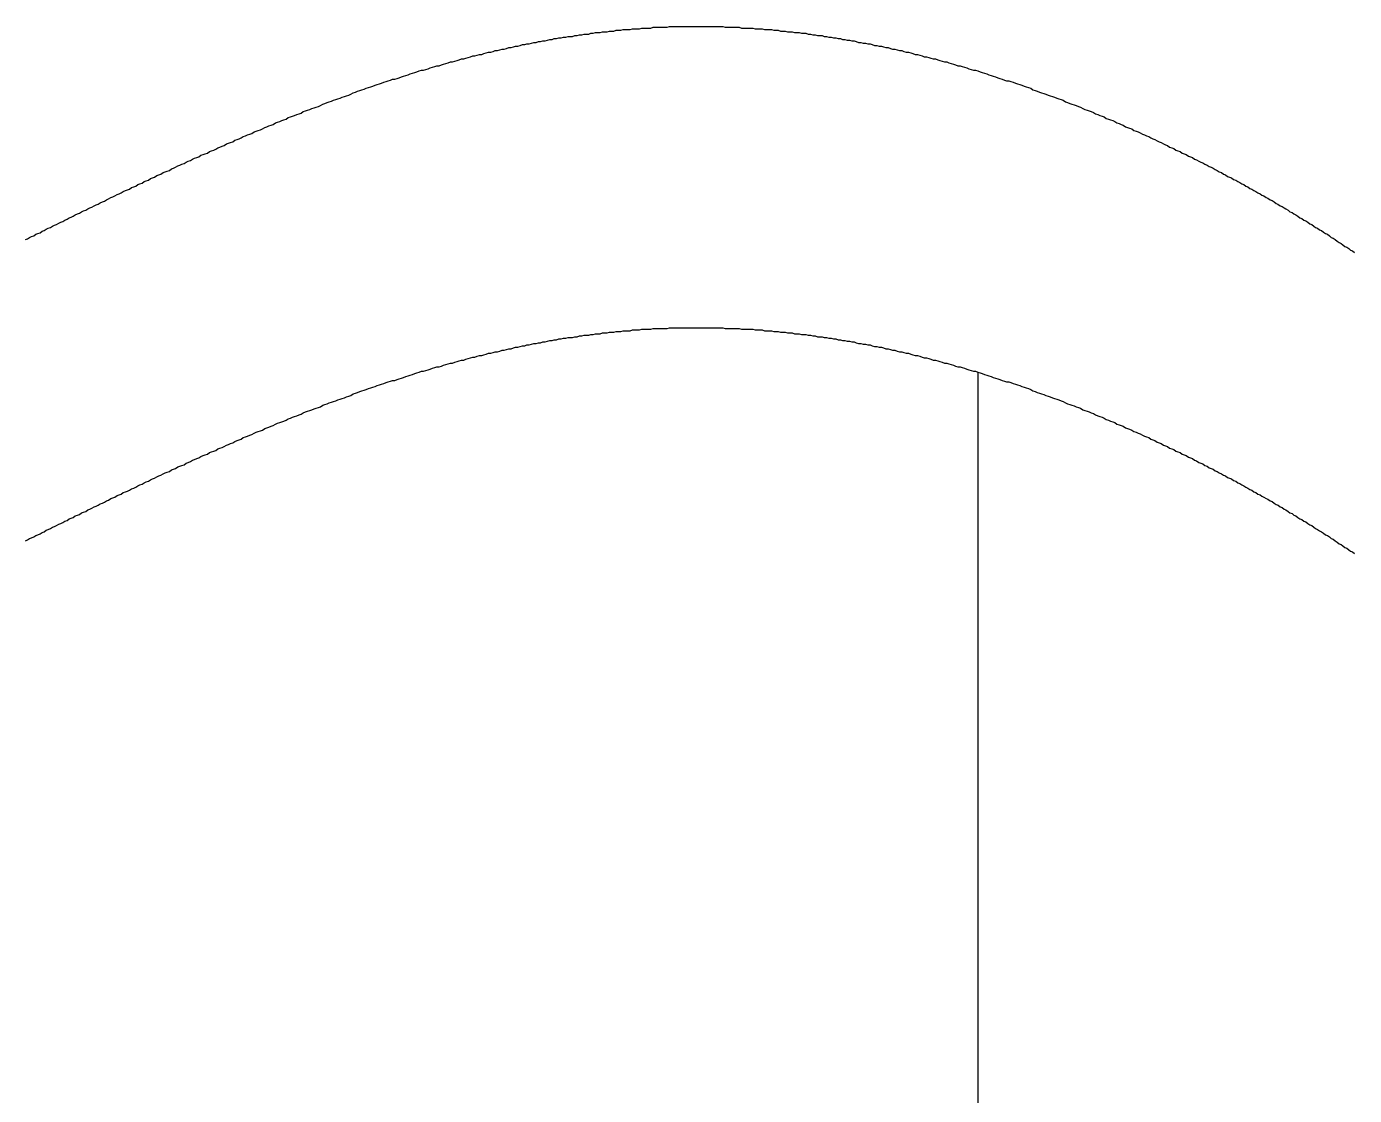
# Model space of a CAD drawing. Extents: x 41.8 to 100, y 120 to 187.8.
# Drawn here: x 45.688 to 47.452, y 161.691 to 163.111 of the extents above; entities that cross this region are included whole.
import ezdxf

# ---------------------------------------------------------------- set-up
doc = ezdxf.new("R2010")
doc.units = 0
doc.layers.get('0').update_dxf_attribs({"linetype": 'CONTINUOUS'})

msp = doc.modelspace()

# ---------------------------------------------------------------- linework, layer by layer
at = {"color": 7, "linetype": 'CONTINUOUS'}
msp.add_line((46.9521, 157.0376), (46.9521, 162.6515), dxfattribs=at)
at = {"color": 3}
for points in [[(45.6867, 162.828, 0), (45.6894, 162.829, 0), (45.6922, 162.831, 0), (45.6949, 162.832, 0), (45.6977, 162.833, 0), (45.7004, 162.835, 0), (45.7032, 162.836, 0), (45.706, 162.837, 0), (45.7087, 162.839, 0), (45.7115, 162.84, 0), (45.7142, 162.842, 0), (45.717, 162.843, 0), (45.7198, 162.844, 0), (45.7225, 162.846, 0), (45.7253, 162.847, 0), (45.728, 162.848, 0), (45.7308, 162.85, 0), (45.7336, 162.851, 0), (45.7363, 162.852, 0), (45.7391, 162.854, 0), (45.7419, 162.855, 0), (45.7446, 162.857, 0), (45.7474, 162.858, 0), (45.7501, 162.859, 0), (45.7529, 162.861, 0), (45.7557, 162.862, 0), (45.7584, 162.863, 0), (45.7612, 162.865, 0), (45.764, 162.866, 0), (45.7667, 162.867, 0), (45.7695, 162.869, 0), (45.7723, 162.87, 0), (45.775, 162.871, 0), (45.7778, 162.873, 0), (45.7806, 162.874, 0), (45.7833, 162.875, 0), (45.7861, 162.877, 0), (45.7889, 162.878, 0), (45.7917, 162.879, 0), (45.7944, 162.881, 0), (45.7972, 162.882, 0), (45.8, 162.884, 0), (45.8027, 162.885, 0), (45.8055, 162.886, 0), (45.8083, 162.888, 0), (45.8111, 162.889, 0), (45.8138, 162.89, 0), (45.8166, 162.892, 0), (45.8194, 162.893, 0), (45.8222, 162.894, 0), (45.8249, 162.895, 0), (45.8277, 162.897, 0), (45.8305, 162.898, 0), (45.8333, 162.899, 0), (45.8361, 162.901, 0), (45.8388, 162.902, 0), (45.8416, 162.903, 0), (45.8444, 162.905, 0), (45.8472, 162.906, 0), (45.85, 162.907, 0), (45.8528, 162.909, 0), (45.8555, 162.91, 0), (45.8583, 162.911, 0), (45.8611, 162.913, 0), (45.8639, 162.914, 0), (45.8667, 162.915, 0), (45.8695, 162.917, 0), (45.8723, 162.918, 0), (45.8751, 162.919, 0), (45.8779, 162.92, 0), (45.8806, 162.922, 0), (45.8834, 162.923, 0), (45.8862, 162.924, 0), (45.889, 162.926, 0), (45.8918, 162.927, 0), (45.8946, 162.928, 0), (45.8974, 162.929, 0), (45.9002, 162.931, 0), (45.903, 162.932, 0), (45.9058, 162.933, 0), (45.9086, 162.935, 0), (45.9114, 162.936, 0), (45.9142, 162.937, 0), (45.917, 162.938, 0), (45.9198, 162.94, 0), (45.9226, 162.941, 0), (45.9254, 162.942, 0), (45.9283, 162.943, 0), (45.9311, 162.945, 0), (45.9339, 162.946, 0), (45.9367, 162.947, 0), (45.9395, 162.948, 0), (45.9423, 162.95, 0), (45.9451, 162.951, 0), (45.9479, 162.952, 0), (45.9508, 162.953, 0), (45.9536, 162.955, 0), (45.9564, 162.956, 0), (45.9592, 162.957, 0), (45.962, 162.958, 0), (45.9648, 162.96, 0), (45.9677, 162.961, 0), (45.9705, 162.962, 0), (45.9733, 162.963, 0), (45.9761, 162.965, 0), (45.979, 162.966, 0), (45.9818, 162.967, 0), (45.9846, 162.968, 0), (45.9875, 162.969, 0), (45.9903, 162.971, 0), (45.9931, 162.972, 0), (45.996, 162.973, 0), (45.9988, 162.974, 0), (46.0016, 162.975, 0), (46.0045, 162.977, 0), (46.0073, 162.978, 0), (46.0102, 162.979, 0), (46.013, 162.98, 0), (46.0158, 162.981, 0), (46.0187, 162.983, 0), (46.0215, 162.984, 0), (46.0244, 162.985, 0), (46.0272, 162.986, 0), (46.0301, 162.987, 0), (46.0329, 162.988, 0), (46.0358, 162.99, 0), (46.0386, 162.991, 0), (46.0415, 162.992, 0), (46.0443, 162.993, 0), (46.0472, 162.994, 0), (46.0501, 162.995, 0), (46.0529, 162.996, 0), (46.0558, 162.998, 0), (46.0586, 162.999, 0), (46.0615, 163, 0), (46.0644, 163.001, 0), (46.0672, 163.002, 0), (46.0701, 163.003, 0), (46.073, 163.004, 0), (46.0759, 163.005, 0), (46.0787, 163.006, 0), (46.0816, 163.008, 0), (46.0845, 163.009, 0), (46.0874, 163.01, 0), (46.0902, 163.011, 0), (46.0931, 163.012, 0), (46.096, 163.013, 0), (46.0989, 163.014, 0), (46.1018, 163.015, 0), (46.1047, 163.016, 0), (46.1076, 163.017, 0), (46.1104, 163.018, 0), (46.1133, 163.019, 0), (46.1162, 163.02, 0), (46.1191, 163.021, 0), (46.122, 163.023, 0), (46.1249, 163.024, 0), (46.1278, 163.025, 0), (46.1307, 163.026, 0), (46.1336, 163.027, 0), (46.1365, 163.028, 0), (46.1394, 163.029, 0), (46.1423, 163.03, 0), (46.1453, 163.031, 0), (46.1482, 163.032, 0), (46.1511, 163.033, 0), (46.154, 163.034, 0), (46.1569, 163.035, 0), (46.1598, 163.036, 0), (46.1627, 163.037, 0), (46.1657, 163.038, 0), (46.1686, 163.039, 0), (46.1715, 163.04, 0), (46.1744, 163.041, 0), (46.1774, 163.041, 0), (46.1803, 163.042, 0), (46.1832, 163.043, 0), (46.1862, 163.044, 0), (46.1891, 163.045, 0), (46.192, 163.046, 0), (46.195, 163.047, 0), (46.1979, 163.048, 0), (46.2008, 163.049, 0), (46.2038, 163.05, 0), (46.2067, 163.051, 0), (46.2097, 163.052, 0), (46.2126, 163.053, 0), (46.2156, 163.053, 0), (46.2185, 163.054, 0), (46.2215, 163.055, 0), (46.2244, 163.056, 0), (46.2274, 163.057, 0), (46.2303, 163.058, 0), (46.2333, 163.059, 0), (46.2362, 163.059, 0), (46.2392, 163.06, 0), (46.2422, 163.061, 0), (46.2451, 163.062, 0), (46.2481, 163.063, 0), (46.2511, 163.064, 0), (46.254, 163.064, 0), (46.257, 163.065, 0), (46.26, 163.066, 0), (46.263, 163.067, 0), (46.2659, 163.068, 0), (46.2689, 163.068, 0), (46.2719, 163.069, 0), (46.2749, 163.07, 0), (46.2778, 163.071, 0), (46.2808, 163.072, 0), (46.2838, 163.072, 0), (46.2868, 163.073, 0), (46.2898, 163.074, 0), (46.2928, 163.074, 0), (46.2958, 163.075, 0), (46.2988, 163.076, 0), (46.3018, 163.077, 0), (46.3048, 163.077, 0), (46.3078, 163.078, 0), (46.3108, 163.079, 0), (46.3138, 163.079, 0), (46.3168, 163.08, 0), (46.3198, 163.081, 0), (46.3228, 163.081, 0), (46.3258, 163.082, 0), (46.3288, 163.083, 0), (46.3318, 163.083, 0), (46.3348, 163.084, 0), (46.3378, 163.085, 0), (46.3408, 163.085, 0), (46.3438, 163.086, 0), (46.3469, 163.087, 0), (46.3499, 163.087, 0), (46.3529, 163.088, 0), (46.3559, 163.088, 0), (46.3589, 163.089, 0), (46.362, 163.09, 0), (46.365, 163.09, 0), (46.368, 163.091, 0), (46.371, 163.091, 0), (46.3741, 163.092, 0), (46.3771, 163.092, 0), (46.3801, 163.093, 0), (46.3832, 163.094, 0), (46.3862, 163.094, 0), (46.3892, 163.095, 0), (46.3923, 163.095, 0), (46.3953, 163.096, 0), (46.3983, 163.096, 0), (46.4014, 163.097, 0), (46.4044, 163.097, 0), (46.4075, 163.098, 0), (46.4105, 163.098, 0), (46.4135, 163.098, 0), (46.4166, 163.099, 0), (46.4196, 163.099, 0), (46.4227, 163.1, 0), (46.4257, 163.1, 0), (46.4288, 163.101, 0), (46.4318, 163.101, 0), (46.4349, 163.101, 0), (46.4379, 163.102, 0), (46.441, 163.102, 0), (46.4441, 163.103, 0), (46.4471, 163.103, 0), (46.4502, 163.103, 0), (46.4532, 163.104, 0), (46.4563, 163.104, 0), (46.4593, 163.104, 0), (46.4624, 163.105, 0), (46.4655, 163.105, 0), (46.4685, 163.105, 0), (46.4716, 163.106, 0), (46.4747, 163.106, 0), (46.4777, 163.106, 0), (46.4808, 163.107, 0), (46.4839, 163.107, 0), (46.4869, 163.107, 0), (46.49, 163.107, 0), (46.4931, 163.108, 0), (46.4961, 163.108, 0), (46.4992, 163.108, 0), (46.5023, 163.108, 0), (46.5054, 163.109, 0), (46.5084, 163.109, 0), (46.5115, 163.109, 0), (46.5146, 163.109, 0), (46.5176, 163.109, 0), (46.5207, 163.11, 0), (46.5238, 163.11, 0), (46.5269, 163.11, 0), (46.5299, 163.11, 0), (46.533, 163.11, 0), (46.5361, 163.11, 0), (46.5392, 163.11, 0), (46.5423, 163.111, 0), (46.5453, 163.111, 0), (46.5484, 163.111, 0), (46.5515, 163.111, 0), (46.5546, 163.111, 0), (46.5576, 163.111, 0), (46.5607, 163.111, 0), (46.5638, 163.111, 0), (46.5669, 163.111, 0), (46.57, 163.111, 0), (46.573, 163.111, 0), (46.5761, 163.111, 0), (46.5792, 163.111, 0), (46.5823, 163.111, 0), (46.5854, 163.111, 0), (46.5884, 163.111, 0), (46.5915, 163.111, 0), (46.5946, 163.111, 0), (46.5977, 163.111, 0), (46.6008, 163.111, 0), (46.6038, 163.111, 0), (46.6069, 163.111, 0), (46.61, 163.111, 0), (46.6131, 163.111, 0), (46.6161, 163.11, 0), (46.6192, 163.11, 0), (46.6223, 163.11, 0), (46.6254, 163.11, 0), (46.6285, 163.11, 0), (46.6315, 163.11, 0), (46.6346, 163.11, 0), (46.6377, 163.109, 0), (46.6408, 163.109, 0), (46.6438, 163.109, 0), (46.6469, 163.109, 0), (46.65, 163.109, 0), (46.653, 163.109, 0), (46.6561, 163.108, 0), (46.6592, 163.108, 0), (46.6623, 163.108, 0), (46.6653, 163.108, 0), (46.6684, 163.107, 0), (46.6715, 163.107, 0), (46.6745, 163.107, 0), (46.6776, 163.107, 0), (46.6807, 163.106, 0), (46.6837, 163.106, 0), (46.6868, 163.106, 0), (46.6899, 163.105, 0), (46.6929, 163.105, 0), (46.696, 163.105, 0), (46.6991, 163.104, 0), (46.7021, 163.104, 0), (46.7052, 163.104, 0), (46.7082, 163.103, 0), (46.7113, 163.103, 0), (46.7144, 163.103, 0), (46.7174, 163.102, 0), (46.7205, 163.102, 0), (46.7235, 163.102, 0), (46.7266, 163.101, 0), (46.7296, 163.101, 0), (46.7327, 163.1, 0), (46.7357, 163.1, 0), (46.7388, 163.099, 0), (46.7418, 163.099, 0), (46.7449, 163.099, 0), (46.7479, 163.098, 0), (46.751, 163.098, 0), (46.754, 163.097, 0), (46.757, 163.097, 0), (46.7601, 163.096, 0), (46.7631, 163.096, 0), (46.7662, 163.095, 0), (46.7692, 163.095, 0), (46.7722, 163.094, 0), (46.7753, 163.094, 0), (46.7783, 163.093, 0), (46.7813, 163.093, 0), (46.7844, 163.092, 0), (46.7874, 163.092, 0), (46.7904, 163.091, 0), (46.7935, 163.09, 0), (46.7965, 163.09, 0), (46.7995, 163.089, 0), (46.8025, 163.089, 0), (46.8056, 163.088, 0), (46.8086, 163.088, 0), (46.8116, 163.087, 0), (46.8146, 163.086, 0), (46.8176, 163.086, 0), (46.8207, 163.085, 0), (46.8237, 163.085, 0), (46.8267, 163.084, 0), (46.8297, 163.083, 0), (46.8327, 163.083, 0), (46.8357, 163.082, 0), (46.8387, 163.081, 0), (46.8417, 163.081, 0), (46.8447, 163.08, 0), (46.8477, 163.079, 0), (46.8507, 163.079, 0), (46.8537, 163.078, 0), (46.8567, 163.077, 0), (46.8597, 163.077, 0), (46.8627, 163.076, 0), (46.8657, 163.075, 0), (46.8687, 163.074, 0), (46.8717, 163.074, 0), (46.8747, 163.073, 0), (46.8777, 163.072, 0), (46.8807, 163.071, 0), (46.8837, 163.071, 0), (46.8866, 163.07, 0), (46.8896, 163.069, 0), (46.8926, 163.068, 0), (46.8956, 163.068, 0), (46.8986, 163.067, 0), (46.9015, 163.066, 0), (46.9045, 163.065, 0), (46.9075, 163.064, 0), (46.9105, 163.064, 0), (46.9134, 163.063, 0), (46.9164, 163.062, 0), (46.9194, 163.061, 0), (46.9223, 163.06, 0), (46.9253, 163.059, 0), (46.9282, 163.059, 0), (46.9312, 163.058, 0), (46.9342, 163.057, 0), (46.9371, 163.056, 0), (46.9401, 163.055, 0), (46.943, 163.054, 0), (46.946, 163.053, 0), (46.9489, 163.053, 0), (46.9519, 163.052, 0), (46.9548, 163.051, 0), (46.9578, 163.05, 0), (46.9607, 163.049, 0), (46.9636, 163.048, 0), (46.9666, 163.047, 0), (46.9695, 163.046, 0), (46.9724, 163.045, 0), (46.9754, 163.044, 0), (46.9783, 163.043, 0), (46.9812, 163.042, 0), (46.9842, 163.041, 0), (46.9871, 163.04, 0), (46.99, 163.039, 0), (46.9929, 163.039, 0), (46.9959, 163.038, 0), (46.9988, 163.037, 0), (47.0017, 163.036, 0), (47.0046, 163.035, 0), (47.0075, 163.034, 0), (47.0104, 163.033, 0), (47.0133, 163.032, 0), (47.0162, 163.031, 0), (47.0191, 163.03, 0), (47.0221, 163.029, 0), (47.025, 163.027, 0), (47.0279, 163.026, 0), (47.0307, 163.025, 0), (47.0336, 163.024, 0), (47.0365, 163.023, 0), (47.0394, 163.022, 0), (47.0423, 163.021, 0), (47.0452, 163.02, 0), (47.0481, 163.019, 0), (47.051, 163.018, 0), (47.0539, 163.017, 0), (47.0567, 163.016, 0), (47.0596, 163.015, 0), (47.0625, 163.014, 0), (47.0654, 163.013, 0), (47.0682, 163.011, 0), (47.0711, 163.01, 0), (47.074, 163.009, 0), (47.0769, 163.008, 0), (47.0797, 163.007, 0), (47.0826, 163.006, 0), (47.0854, 163.005, 0), (47.0883, 163.004, 0), (47.0912, 163.002, 0), (47.094, 163.001, 0), (47.0969, 163, 0), (47.0997, 162.999, 0), (47.1026, 162.998, 0), (47.1054, 162.997, 0), (47.1083, 162.995, 0), (47.1111, 162.994, 0), (47.1139, 162.993, 0), (47.1168, 162.992, 0), (47.1196, 162.991, 0), (47.1225, 162.989, 0), (47.1253, 162.988, 0), (47.1281, 162.987, 0), (47.131, 162.986, 0), (47.1338, 162.985, 0), (47.1366, 162.983, 0), (47.1394, 162.982, 0), (47.1423, 162.981, 0), (47.1451, 162.98, 0), (47.1479, 162.978, 0), (47.1507, 162.977, 0), (47.1535, 162.976, 0), (47.1563, 162.975, 0), (47.1592, 162.973, 0), (47.162, 162.972, 0), (47.1648, 162.971, 0), (47.1676, 162.97, 0), (47.1704, 162.968, 0), (47.1732, 162.967, 0), (47.176, 162.966, 0), (47.1788, 162.965, 0), (47.1816, 162.963, 0), (47.1844, 162.962, 0), (47.1872, 162.961, 0), (47.1899, 162.959, 0), (47.1927, 162.958, 0), (47.1955, 162.957, 0), (47.1983, 162.955, 0), (47.2011, 162.954, 0), (47.2039, 162.953, 0), (47.2066, 162.951, 0), (47.2094, 162.95, 0), (47.2122, 162.949, 0), (47.2149, 162.947, 0), (47.2177, 162.946, 0), (47.2205, 162.945, 0), (47.2232, 162.943, 0), (47.226, 162.942, 0), (47.2288, 162.941, 0), (47.2315, 162.939, 0), (47.2343, 162.938, 0), (47.237, 162.937, 0), (47.2398, 162.935, 0), (47.2425, 162.934, 0), (47.2453, 162.932, 0), (47.248, 162.931, 0), (47.2508, 162.93, 0), (47.2535, 162.928, 0), (47.2563, 162.927, 0), (47.259, 162.925, 0), (47.2617, 162.924, 0), (47.2645, 162.923, 0), (47.2672, 162.921, 0), (47.2699, 162.92, 0), (47.2726, 162.918, 0), (47.2754, 162.917, 0), (47.2781, 162.915, 0), (47.2808, 162.914, 0), (47.2835, 162.912, 0), (47.2862, 162.911, 0), (47.2889, 162.91, 0), (47.2916, 162.908, 0), (47.2944, 162.907, 0), (47.2971, 162.905, 0), (47.2998, 162.904, 0), (47.3025, 162.902, 0), (47.3052, 162.901, 0), (47.3079, 162.899, 0), (47.3105, 162.898, 0), (47.3132, 162.896, 0), (47.3159, 162.895, 0), (47.3186, 162.893, 0), (47.3213, 162.892, 0), (47.324, 162.89, 0), (47.3267, 162.889, 0), (47.3293, 162.887, 0), (47.332, 162.886, 0), (47.3347, 162.884, 0), (47.3373, 162.883, 0), (47.34, 162.881, 0), (47.3427, 162.88, 0), (47.3453, 162.878, 0), (47.348, 162.876, 0), (47.3506, 162.875, 0), (47.3533, 162.873, 0), (47.356, 162.872, 0), (47.3586, 162.87, 0), (47.3612, 162.869, 0), (47.3639, 162.867, 0), (47.3665, 162.865, 0), (47.3692, 162.864, 0), (47.3718, 162.862, 0), (47.3744, 162.861, 0), (47.3771, 162.859, 0), (47.3797, 162.857, 0), (47.3823, 162.856, 0), (47.385, 162.854, 0), (47.3876, 162.853, 0), (47.3902, 162.851, 0), (47.3928, 162.849, 0), (47.3954, 162.848, 0), (47.398, 162.846, 0), (47.4006, 162.844, 0), (47.4032, 162.843, 0), (47.4058, 162.841, 0), (47.4084, 162.84, 0), (47.411, 162.838, 0), (47.4136, 162.836, 0), (47.4162, 162.835, 0), (47.4188, 162.833, 0), (47.4214, 162.831, 0), (47.424, 162.83, 0), (47.4266, 162.828, 0), (47.4291, 162.826, 0), (47.4317, 162.824, 0), (47.4343, 162.823, 0), (47.4368, 162.821, 0), (47.4394, 162.819, 0), (47.442, 162.818, 0), (47.4445, 162.816, 0), (47.4471, 162.814, 0), (47.4496, 162.813, 0), (47.4522, 162.811, 0)], [(45.6867, 162.428, 0), (45.6894, 162.429, 0), (45.6922, 162.431, 0), (45.6949, 162.432, 0), (45.6977, 162.433, 0), (45.7004, 162.435, 0), (45.7032, 162.436, 0), (45.706, 162.437, 0), (45.7087, 162.439, 0), (45.7115, 162.44, 0), (45.7142, 162.442, 0), (45.717, 162.443, 0), (45.7198, 162.444, 0), (45.7225, 162.446, 0), (45.7253, 162.447, 0), (45.728, 162.448, 0), (45.7308, 162.45, 0), (45.7336, 162.451, 0), (45.7363, 162.452, 0), (45.7391, 162.454, 0), (45.7419, 162.455, 0), (45.7446, 162.457, 0), (45.7474, 162.458, 0), (45.7501, 162.459, 0), (45.7529, 162.461, 0), (45.7557, 162.462, 0), (45.7584, 162.463, 0), (45.7612, 162.465, 0), (45.764, 162.466, 0), (45.7667, 162.467, 0), (45.7695, 162.469, 0), (45.7723, 162.47, 0), (45.775, 162.471, 0), (45.7778, 162.473, 0), (45.7806, 162.474, 0), (45.7833, 162.475, 0), (45.7861, 162.477, 0), (45.7889, 162.478, 0), (45.7917, 162.479, 0), (45.7944, 162.481, 0), (45.7972, 162.482, 0), (45.8, 162.484, 0), (45.8027, 162.485, 0), (45.8055, 162.486, 0), (45.8083, 162.488, 0), (45.8111, 162.489, 0), (45.8138, 162.49, 0), (45.8166, 162.492, 0), (45.8194, 162.493, 0), (45.8222, 162.494, 0), (45.8249, 162.495, 0), (45.8277, 162.497, 0), (45.8305, 162.498, 0), (45.8333, 162.499, 0), (45.8361, 162.501, 0), (45.8388, 162.502, 0), (45.8416, 162.503, 0), (45.8444, 162.505, 0), (45.8472, 162.506, 0), (45.85, 162.507, 0), (45.8528, 162.509, 0), (45.8555, 162.51, 0), (45.8583, 162.511, 0), (45.8611, 162.513, 0), (45.8639, 162.514, 0), (45.8667, 162.515, 0), (45.8695, 162.517, 0), (45.8723, 162.518, 0), (45.8751, 162.519, 0), (45.8779, 162.52, 0), (45.8806, 162.522, 0), (45.8834, 162.523, 0), (45.8862, 162.524, 0), (45.889, 162.526, 0), (45.8918, 162.527, 0), (45.8946, 162.528, 0), (45.8974, 162.529, 0), (45.9002, 162.531, 0), (45.903, 162.532, 0), (45.9058, 162.533, 0), (45.9086, 162.535, 0), (45.9114, 162.536, 0), (45.9142, 162.537, 0), (45.917, 162.538, 0), (45.9198, 162.54, 0), (45.9226, 162.541, 0), (45.9254, 162.542, 0), (45.9283, 162.543, 0), (45.9311, 162.545, 0), (45.9339, 162.546, 0), (45.9367, 162.547, 0), (45.9395, 162.548, 0), (45.9423, 162.55, 0), (45.9451, 162.551, 0), (45.9479, 162.552, 0), (45.9508, 162.553, 0), (45.9536, 162.555, 0), (45.9564, 162.556, 0), (45.9592, 162.557, 0), (45.962, 162.558, 0), (45.9648, 162.56, 0), (45.9677, 162.561, 0), (45.9705, 162.562, 0), (45.9733, 162.563, 0), (45.9761, 162.565, 0), (45.979, 162.566, 0), (45.9818, 162.567, 0), (45.9846, 162.568, 0), (45.9875, 162.569, 0), (45.9903, 162.571, 0), (45.9931, 162.572, 0), (45.996, 162.573, 0), (45.9988, 162.574, 0), (46.0016, 162.575, 0), (46.0045, 162.577, 0), (46.0073, 162.578, 0), (46.0102, 162.579, 0), (46.013, 162.58, 0), (46.0158, 162.581, 0), (46.0187, 162.583, 0), (46.0215, 162.584, 0), (46.0244, 162.585, 0), (46.0272, 162.586, 0), (46.0301, 162.587, 0), (46.0329, 162.588, 0), (46.0358, 162.59, 0), (46.0386, 162.591, 0), (46.0415, 162.592, 0), (46.0443, 162.593, 0), (46.0472, 162.594, 0), (46.0501, 162.595, 0), (46.0529, 162.596, 0), (46.0558, 162.598, 0), (46.0586, 162.599, 0), (46.0615, 162.6, 0), (46.0644, 162.601, 0), (46.0672, 162.602, 0), (46.0701, 162.603, 0), (46.073, 162.604, 0), (46.0759, 162.605, 0), (46.0787, 162.606, 0), (46.0816, 162.608, 0), (46.0845, 162.609, 0), (46.0874, 162.61, 0), (46.0902, 162.611, 0), (46.0931, 162.612, 0), (46.096, 162.613, 0), (46.0989, 162.614, 0), (46.1018, 162.615, 0), (46.1047, 162.616, 0), (46.1076, 162.617, 0), (46.1104, 162.618, 0), (46.1133, 162.619, 0), (46.1162, 162.62, 0), (46.1191, 162.621, 0), (46.122, 162.623, 0), (46.1249, 162.624, 0), (46.1278, 162.625, 0), (46.1307, 162.626, 0), (46.1336, 162.627, 0), (46.1365, 162.628, 0), (46.1394, 162.629, 0), (46.1423, 162.63, 0), (46.1453, 162.631, 0), (46.1482, 162.632, 0), (46.1511, 162.633, 0), (46.154, 162.634, 0), (46.1569, 162.635, 0), (46.1598, 162.636, 0), (46.1627, 162.637, 0), (46.1657, 162.638, 0), (46.1686, 162.639, 0), (46.1715, 162.64, 0), (46.1744, 162.641, 0), (46.1774, 162.641, 0), (46.1803, 162.642, 0), (46.1832, 162.643, 0), (46.1862, 162.644, 0), (46.1891, 162.645, 0), (46.192, 162.646, 0), (46.195, 162.647, 0), (46.1979, 162.648, 0), (46.2008, 162.649, 0), (46.2038, 162.65, 0), (46.2067, 162.651, 0), (46.2097, 162.652, 0), (46.2126, 162.653, 0), (46.2156, 162.653, 0), (46.2185, 162.654, 0), (46.2215, 162.655, 0), (46.2244, 162.656, 0), (46.2274, 162.657, 0), (46.2303, 162.658, 0), (46.2333, 162.659, 0), (46.2362, 162.659, 0), (46.2392, 162.66, 0), (46.2422, 162.661, 0), (46.2451, 162.662, 0), (46.2481, 162.663, 0), (46.2511, 162.664, 0), (46.254, 162.664, 0), (46.257, 162.665, 0), (46.26, 162.666, 0), (46.263, 162.667, 0), (46.2659, 162.668, 0), (46.2689, 162.668, 0), (46.2719, 162.669, 0), (46.2749, 162.67, 0), (46.2778, 162.671, 0), (46.2808, 162.672, 0), (46.2838, 162.672, 0), (46.2868, 162.673, 0), (46.2898, 162.674, 0), (46.2928, 162.674, 0), (46.2958, 162.675, 0), (46.2988, 162.676, 0), (46.3018, 162.677, 0), (46.3048, 162.677, 0), (46.3078, 162.678, 0), (46.3108, 162.679, 0), (46.3138, 162.679, 0), (46.3168, 162.68, 0), (46.3198, 162.681, 0), (46.3228, 162.681, 0), (46.3258, 162.682, 0), (46.3288, 162.683, 0), (46.3318, 162.683, 0), (46.3348, 162.684, 0), (46.3378, 162.685, 0), (46.3408, 162.685, 0), (46.3438, 162.686, 0), (46.3469, 162.687, 0), (46.3499, 162.687, 0), (46.3529, 162.688, 0), (46.3559, 162.688, 0), (46.3589, 162.689, 0), (46.362, 162.69, 0), (46.365, 162.69, 0), (46.368, 162.691, 0), (46.371, 162.691, 0), (46.3741, 162.692, 0), (46.3771, 162.692, 0), (46.3801, 162.693, 0), (46.3832, 162.694, 0), (46.3862, 162.694, 0), (46.3892, 162.695, 0), (46.3923, 162.695, 0), (46.3953, 162.696, 0), (46.3983, 162.696, 0), (46.4014, 162.697, 0), (46.4044, 162.697, 0), (46.4075, 162.698, 0), (46.4105, 162.698, 0), (46.4135, 162.698, 0), (46.4166, 162.699, 0), (46.4196, 162.699, 0), (46.4227, 162.7, 0), (46.4257, 162.7, 0), (46.4288, 162.701, 0), (46.4318, 162.701, 0), (46.4349, 162.701, 0), (46.4379, 162.702, 0), (46.441, 162.702, 0), (46.4441, 162.703, 0), (46.4471, 162.703, 0), (46.4502, 162.703, 0), (46.4532, 162.704, 0), (46.4563, 162.704, 0), (46.4593, 162.704, 0), (46.4624, 162.705, 0), (46.4655, 162.705, 0), (46.4685, 162.705, 0), (46.4716, 162.706, 0), (46.4747, 162.706, 0), (46.4777, 162.706, 0), (46.4808, 162.707, 0), (46.4839, 162.707, 0), (46.4869, 162.707, 0), (46.49, 162.707, 0), (46.4931, 162.708, 0), (46.4961, 162.708, 0), (46.4992, 162.708, 0), (46.5023, 162.708, 0), (46.5054, 162.709, 0), (46.5084, 162.709, 0), (46.5115, 162.709, 0), (46.5146, 162.709, 0), (46.5176, 162.709, 0), (46.5207, 162.71, 0), (46.5238, 162.71, 0), (46.5269, 162.71, 0), (46.5299, 162.71, 0), (46.533, 162.71, 0), (46.5361, 162.71, 0), (46.5392, 162.71, 0), (46.5423, 162.711, 0), (46.5453, 162.711, 0), (46.5484, 162.711, 0), (46.5515, 162.711, 0), (46.5546, 162.711, 0), (46.5576, 162.711, 0), (46.5607, 162.711, 0), (46.5638, 162.711, 0), (46.5669, 162.711, 0), (46.57, 162.711, 0), (46.573, 162.711, 0), (46.5761, 162.711, 0), (46.5792, 162.711, 0), (46.5823, 162.711, 0), (46.5854, 162.711, 0), (46.5884, 162.711, 0), (46.5915, 162.711, 0), (46.5946, 162.711, 0), (46.5977, 162.711, 0), (46.6008, 162.711, 0), (46.6038, 162.711, 0), (46.6069, 162.711, 0), (46.61, 162.711, 0), (46.6131, 162.711, 0), (46.6161, 162.71, 0), (46.6192, 162.71, 0), (46.6223, 162.71, 0), (46.6254, 162.71, 0), (46.6285, 162.71, 0), (46.6315, 162.71, 0), (46.6346, 162.71, 0), (46.6377, 162.709, 0), (46.6408, 162.709, 0), (46.6438, 162.709, 0), (46.6469, 162.709, 0), (46.65, 162.709, 0), (46.653, 162.709, 0), (46.6561, 162.708, 0), (46.6592, 162.708, 0), (46.6623, 162.708, 0), (46.6653, 162.708, 0), (46.6684, 162.707, 0), (46.6715, 162.707, 0), (46.6745, 162.707, 0), (46.6776, 162.707, 0), (46.6807, 162.706, 0), (46.6837, 162.706, 0), (46.6868, 162.706, 0), (46.6899, 162.705, 0), (46.6929, 162.705, 0), (46.696, 162.705, 0), (46.6991, 162.704, 0), (46.7021, 162.704, 0), (46.7052, 162.704, 0), (46.7082, 162.703, 0), (46.7113, 162.703, 0), (46.7143, 162.703, 0), (46.7174, 162.702, 0), (46.7205, 162.702, 0), (46.7235, 162.702, 0), (46.7266, 162.701, 0), (46.7296, 162.701, 0), (46.7327, 162.7, 0), (46.7357, 162.7, 0), (46.7388, 162.699, 0), (46.7418, 162.699, 0), (46.7449, 162.699, 0), (46.7479, 162.698, 0), (46.751, 162.698, 0), (46.754, 162.697, 0), (46.757, 162.697, 0), (46.7601, 162.696, 0), (46.7631, 162.696, 0), (46.7662, 162.695, 0), (46.7692, 162.695, 0), (46.7722, 162.694, 0), (46.7753, 162.694, 0), (46.7783, 162.693, 0), (46.7813, 162.693, 0), (46.7844, 162.692, 0), (46.7874, 162.692, 0), (46.7904, 162.691, 0), (46.7935, 162.69, 0), (46.7965, 162.69, 0), (46.7995, 162.689, 0), (46.8025, 162.689, 0), (46.8056, 162.688, 0), (46.8086, 162.688, 0), (46.8116, 162.687, 0), (46.8146, 162.686, 0), (46.8176, 162.686, 0), (46.8207, 162.685, 0), (46.8237, 162.685, 0), (46.8267, 162.684, 0), (46.8297, 162.683, 0), (46.8327, 162.683, 0), (46.8357, 162.682, 0), (46.8387, 162.681, 0), (46.8417, 162.681, 0), (46.8447, 162.68, 0), (46.8477, 162.679, 0), (46.8507, 162.679, 0), (46.8537, 162.678, 0), (46.8567, 162.677, 0), (46.8597, 162.677, 0), (46.8627, 162.676, 0), (46.8657, 162.675, 0), (46.8687, 162.674, 0), (46.8717, 162.674, 0), (46.8747, 162.673, 0), (46.8777, 162.672, 0), (46.8807, 162.671, 0), (46.8837, 162.671, 0), (46.8866, 162.67, 0), (46.8896, 162.669, 0), (46.8926, 162.668, 0), (46.8956, 162.668, 0), (46.8986, 162.667, 0), (46.9015, 162.666, 0), (46.9045, 162.665, 0), (46.9075, 162.664, 0), (46.9105, 162.664, 0), (46.9134, 162.663, 0), (46.9164, 162.662, 0), (46.9194, 162.661, 0), (46.9223, 162.66, 0), (46.9253, 162.659, 0), (46.9282, 162.659, 0), (46.9312, 162.658, 0), (46.9342, 162.657, 0), (46.9371, 162.656, 0), (46.9401, 162.655, 0), (46.943, 162.654, 0), (46.946, 162.653, 0), (46.9489, 162.653, 0), (46.9519, 162.652, 0), (46.9548, 162.651, 0), (46.9578, 162.65, 0), (46.9607, 162.649, 0), (46.9636, 162.648, 0), (46.9666, 162.647, 0), (46.9695, 162.646, 0), (46.9724, 162.645, 0), (46.9754, 162.644, 0), (46.9783, 162.643, 0), (46.9812, 162.642, 0), (46.9842, 162.641, 0), (46.9871, 162.64, 0), (46.99, 162.639, 0), (46.9929, 162.639, 0), (46.9959, 162.638, 0), (46.9988, 162.637, 0), (47.0017, 162.636, 0), (47.0046, 162.635, 0), (47.0075, 162.634, 0), (47.0104, 162.633, 0), (47.0133, 162.632, 0), (47.0162, 162.631, 0), (47.0191, 162.63, 0), (47.0221, 162.629, 0), (47.025, 162.627, 0), (47.0279, 162.626, 0), (47.0307, 162.625, 0), (47.0336, 162.624, 0), (47.0365, 162.623, 0), (47.0394, 162.622, 0), (47.0423, 162.621, 0), (47.0452, 162.62, 0), (47.0481, 162.619, 0), (47.051, 162.618, 0), (47.0539, 162.617, 0), (47.0567, 162.616, 0), (47.0596, 162.615, 0), (47.0625, 162.614, 0), (47.0654, 162.613, 0), (47.0682, 162.611, 0), (47.0711, 162.61, 0), (47.074, 162.609, 0), (47.0769, 162.608, 0), (47.0797, 162.607, 0), (47.0826, 162.606, 0), (47.0854, 162.605, 0), (47.0883, 162.604, 0), (47.0912, 162.602, 0), (47.094, 162.601, 0), (47.0969, 162.6, 0), (47.0997, 162.599, 0), (47.1026, 162.598, 0), (47.1054, 162.597, 0), (47.1083, 162.595, 0), (47.1111, 162.594, 0), (47.1139, 162.593, 0), (47.1168, 162.592, 0), (47.1196, 162.591, 0), (47.1225, 162.589, 0), (47.1253, 162.588, 0), (47.1281, 162.587, 0), (47.131, 162.586, 0), (47.1338, 162.585, 0), (47.1366, 162.583, 0), (47.1394, 162.582, 0), (47.1423, 162.581, 0), (47.1451, 162.58, 0), (47.1479, 162.578, 0), (47.1507, 162.577, 0), (47.1535, 162.576, 0), (47.1563, 162.575, 0), (47.1592, 162.573, 0), (47.162, 162.572, 0), (47.1648, 162.571, 0), (47.1676, 162.57, 0), (47.1704, 162.568, 0), (47.1732, 162.567, 0), (47.176, 162.566, 0), (47.1788, 162.565, 0), (47.1816, 162.563, 0), (47.1844, 162.562, 0), (47.1872, 162.561, 0), (47.1899, 162.559, 0), (47.1927, 162.558, 0), (47.1955, 162.557, 0), (47.1983, 162.555, 0), (47.2011, 162.554, 0), (47.2039, 162.553, 0), (47.2066, 162.551, 0), (47.2094, 162.55, 0), (47.2122, 162.549, 0), (47.2149, 162.547, 0), (47.2177, 162.546, 0), (47.2205, 162.545, 0), (47.2232, 162.543, 0), (47.226, 162.542, 0), (47.2288, 162.541, 0), (47.2315, 162.539, 0), (47.2343, 162.538, 0), (47.237, 162.537, 0), (47.2398, 162.535, 0), (47.2425, 162.534, 0), (47.2453, 162.532, 0), (47.248, 162.531, 0), (47.2508, 162.53, 0), (47.2535, 162.528, 0), (47.2563, 162.527, 0), (47.259, 162.525, 0), (47.2617, 162.524, 0), (47.2645, 162.523, 0), (47.2672, 162.521, 0), (47.2699, 162.52, 0), (47.2726, 162.518, 0), (47.2754, 162.517, 0), (47.2781, 162.515, 0), (47.2808, 162.514, 0), (47.2835, 162.512, 0), (47.2862, 162.511, 0), (47.2889, 162.51, 0), (47.2916, 162.508, 0), (47.2944, 162.507, 0), (47.2971, 162.505, 0), (47.2998, 162.504, 0), (47.3025, 162.502, 0), (47.3052, 162.501, 0), (47.3079, 162.499, 0), (47.3105, 162.498, 0), (47.3132, 162.496, 0), (47.3159, 162.495, 0), (47.3186, 162.493, 0), (47.3213, 162.492, 0), (47.324, 162.49, 0), (47.3267, 162.489, 0), (47.3293, 162.487, 0), (47.332, 162.486, 0), (47.3347, 162.484, 0), (47.3373, 162.483, 0), (47.34, 162.481, 0), (47.3427, 162.48, 0), (47.3453, 162.478, 0), (47.348, 162.476, 0), (47.3507, 162.475, 0), (47.3533, 162.473, 0), (47.356, 162.472, 0), (47.3586, 162.47, 0), (47.3612, 162.469, 0), (47.3639, 162.467, 0), (47.3665, 162.465, 0), (47.3692, 162.464, 0), (47.3718, 162.462, 0), (47.3744, 162.461, 0), (47.3771, 162.459, 0), (47.3797, 162.457, 0), (47.3823, 162.456, 0), (47.385, 162.454, 0), (47.3876, 162.453, 0), (47.3902, 162.451, 0), (47.3928, 162.449, 0), (47.3954, 162.448, 0), (47.398, 162.446, 0), (47.4006, 162.444, 0), (47.4032, 162.443, 0), (47.4058, 162.441, 0), (47.4084, 162.44, 0), (47.411, 162.438, 0), (47.4136, 162.436, 0), (47.4162, 162.435, 0), (47.4188, 162.433, 0), (47.4214, 162.431, 0), (47.424, 162.43, 0), (47.4266, 162.428, 0), (47.4291, 162.426, 0), (47.4317, 162.424, 0), (47.4343, 162.423, 0), (47.4368, 162.421, 0), (47.4394, 162.419, 0), (47.442, 162.418, 0), (47.4445, 162.416, 0), (47.4471, 162.414, 0), (47.4496, 162.413, 0), (47.4522, 162.411, 0)]]:
    msp.add_polyline3d(points, dxfattribs=at)

doc.saveas('drawing.dxf')
